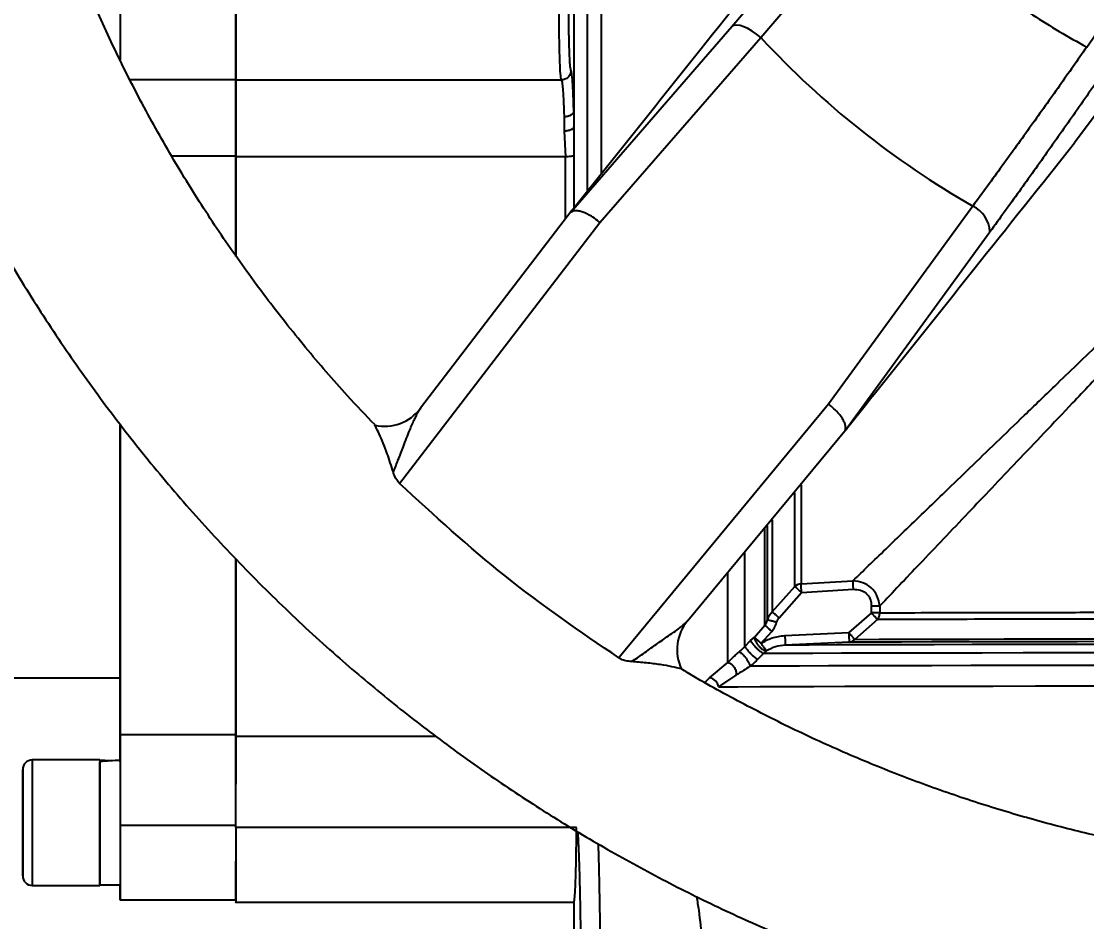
# Model space of a CAD drawing. Header units: millimetres. Extents: x 2003 to 4439, y 563 to 2285.
# Drawn here: x 2673.4 to 2783.8, y 751.9 to 845.2 of the extents above; entities that cross this region are included whole.
import ezdxf

# ---------------------------------------------------------------- set-up
doc = ezdxf.new("R2010")
doc.units = ezdxf.units.MM
doc.layers.add('AM_5', color=3, linetype='Continuous', lineweight=25)
doc.styles.add('SLDTEXTSTYLE1', font='txt.shx', dxfattribs={"width": 0.7, "bigfont": 'gbcbig.shx'})
doc.dimstyles.new('SLDDIMSTYLE12$0', dxfattribs={"dimtxt": 12, "dimasz": 10, "dimexe": 0, "dimexo": 0.0625, "dimgap": 0.875, "dimtad": 1, "dimdec": 1, "dimlfac": 1.8, "dimrnd": 1e-09, "dimzin": 12, "dimdsep": 46, "dimtxsty": 'SLDTEXTSTYLE1', "dimcen": 0.09, "dimdle": 8.16, "dimclrd": 3, "dimclre": 3, "dimadec": 0, "dimazin": 3, "dimtfac": 1, "dimtdec": 1, "dimtofl": 0, "dimtmove": 0, "dimatfit": 3, "dimfxl": 0, "dimfrac": 2, "dimtolj": 1, "dimlwd": 5, "dimlwe": 5, "dimarcsym": 0})

# ---------------------------------------------------------------- blocks, each defined once
blk = doc.blocks.new('*D53')
at = {"layer": 'AM_5', "color": 3, "lineweight": 5, "transparency": 16777216}
blk.add_line((2818.32, 905.53), (2630.32, 905.53), dxfattribs=at)
at = {"layer": 'AM_5', "color": 3, "linetype": 'Continuous', "lineweight": 5, "transparency": 16777216}
for p, q in [((2630.32, 895.53), (2630.32, 673.92)), ((2772.57, 663.92), (2630.32, 663.92))]:
    blk.add_line(p, q, dxfattribs=at)
at = {"layer": 'AM_5', "color": 3, "transparency": 16777216}
for points in [[(2628.66, 895.53), (2631.99, 895.53), (2630.32, 905.53)], [(2628.66, 673.92), (2631.99, 673.92), (2630.32, 663.92)]]:
    blk.add_solid(points, dxfattribs=at)
at = {"layer": 'Defpoints', "color": 0, "transparency": 16777216}
for p in [(2818.38, 905.53), (2630.32, 663.92), (2772.63, 663.92)]:
    blk.add_point(p, dxfattribs=at)
at = {"layer": 'AM_5', "color": 0, "transparency": 16777216, "insert": (2623.45, 731.2), "char_height": 12, "attachment_point": 5, "rotation": 90, "style": 'SLDTEXTSTYLE1'}
blk.add_mtext('\\A1;245', dxfattribs=at)

msp = doc.modelspace()

# ---------------------------------------------------------------- linework, layer by layer
at = {"color": 7, "linetype": 'Continuous', "lineweight": 25}
for p, q in [((2783.767, 842.484), (2789.877, 851.339)), ((2730.621, 847.063), (2730.621, 835.863)), ((2730.314, 825.385), (2746.999, 844.622)), ((2733.334, 824.318), (2749.991, 843.481)), ((2684.608, 839.136), (2695.621, 839.136)), ((2695.621, 839.086), (2729.332, 839.086)), ((2730.621, 835.863), (2730.621, 834.252)), ((2784.839, 835.698), (2782.51, 832.559)), ((2729.621, 833.783), (2729.755, 831.127)), ((2730.622, 833.877), (2730.552, 834.081)), ((2730.621, 834.252), (2730.621, 831.229)), ((2730.621, 831.229), (2730.621, 825.746)), ((2695.621, 831.198), (2688.987, 831.198)), ((2729.755, 831.127), (2695.621, 831.127)), ((2771.956, 826.012), (2757.011, 805.488)), ((2730.428, 825.552), (2714.757, 805.082)), ((2712.58, 797.271), (2733.334, 824.318)), ((2758.736, 802.781), (2773.746, 823.351)), ((2757.011, 805.488), (2735.299, 779.203)), ((2742.433, 783.072), (2758.873, 802.93)), ((2754.17, 786.874), (2759.546, 787.194)), ((2751.183, 783.985), (2753.515, 786.618)), ((2751.89, 783.356), (2754.222, 785.995)), ((2754.222, 785.995), (2759.599, 786.315)), ((2761.463, 783.881), (2759.109, 781.832)), ((2761.463, 783.881), (2761.462, 784.587)), ((2762.329, 784.588), (2762.329, 783.882)), ((2762.075, 783.175), (2759.727, 781.127)), ((2749.333, 781.355), (2750.434, 782.585)), ((2750.04, 780.721), (2751.141, 781.953)), ((2752.495, 781.526), (2759.109, 781.832)), ((2748.353, 780.403), (2748.944, 780.995)), ((2748.944, 780.995), (2749.333, 781.355)), ((2750.056, 780.697), (2750.04, 780.721)), ((2759.155, 780.836), (2752.542, 780.529)), ((2750.288, 779.654), (2749.698, 779.062)), ((2750.584, 779.925), (2750.288, 779.654)), ((2744.677, 777.145), (2746.585, 778.74)), ((2744.217, 776.669), (2744.677, 777.145)), ((2747.423, 777.429), (2745.613, 776.214)), ((2542.62, 777.131), (2683.62, 777.131)), ((2683.62, 771.286), (2695.62, 771.286)), ((2695.62, 771.09), (2716.302, 771.089)), ((2681.52, 768.631), (2674.52, 768.631)), ((2673.52, 762.131), (2673.52, 765.131)), ((2673.52, 765.131), (2673.52, 765.131)), ((2673.52, 765.131), (2673.52, 762.131)), ((2673.52, 762.131), (2673.52, 759.131)), ((2673.52, 759.131), (2673.52, 762.131)), ((2673.52, 762.131), (2673.52, 762.131)), ((2695.62, 761.85), (2683.62, 761.85)), ((2730.901, 761.635), (2695.62, 761.635)), ((2673.52, 759.131), (2673.52, 759.131)), ((2674.52, 755.631), (2681.52, 755.631)), ((2681.52, 755.691), (2683.62, 755.691)), ((2683.62, 754.131), (2695.62, 754.131)), ((2695.62, 753.898), (2730.621, 753.898)), ((2730.62, 753.899), (2730.62, 722.285))]:
    msp.add_line(p, q, dxfattribs=at)
at = {"color": 7, "linetype": 'Continuous', "lineweight": 25, "flags": 128}
for points in [[(2683.621, 855.126), (2683.621, 854.873), (2683.621, 854.249), (2683.621, 853.284), (2683.621, 852.024), (2683.621, 850.529), (2683.621, 848.872), (2683.621, 847.131), (2683.621, 845.39), (2683.621, 843.732), (2683.621, 842.237), (2683.621, 841.156)], [(2695.621, 839.136), (2695.621, 839.388), (2695.621, 840.012), (2695.621, 840.977), (2695.621, 842.237), (2695.621, 843.732), (2695.621, 845.39), (2695.621, 847.131), (2695.621, 848.872), (2695.621, 850.529), (2695.621, 852.024), (2695.621, 853.284), (2695.621, 854.249), (2695.621, 854.873), (2695.621, 855.126)], [(2733.449, 849.449), (2733.449, 844.321), (2733.449, 839.204), (2733.449, 834.123), (2733.449, 829.298)], [(2732.035, 827.552), (2732.035, 831.808), (2732.035, 836.892), (2732.035, 842.023), (2732.035, 847.177)], [(2749.991, 843.481), (2749.561, 843.837), (2749.115, 844.15), (2748.67, 844.408), (2748.242, 844.601), (2747.847, 844.722), (2747.5, 844.766), (2747.214, 844.733), (2746.999, 844.622)], [(2695.621, 838.725), (2695.621, 838.475), (2695.621, 837.753), (2695.621, 836.794), (2695.621, 835.625), (2695.621, 834.277), (2695.621, 832.787), (2695.621, 831.198)], [(2729.621, 835.255), (2729.621, 835.081), (2729.621, 834.903), (2729.621, 834.723), (2729.621, 834.54), (2729.621, 834.355), (2729.621, 834.167), (2729.621, 833.976), (2729.621, 833.783)], [(2695.621, 820.805), (2695.621, 821.056), (2695.621, 826.078), (2695.621, 831.198)], [(2729.755, 824.664), (2729.755, 826.005), (2729.755, 831.127)], [(2683.621, 803.414), (2683.621, 802.397), (2683.621, 798.198), (2683.621, 794.226), (2683.621, 790.498), (2683.62, 787.032), (2683.62, 783.844), (2683.62, 780.949), (2683.62, 778.361), (2683.62, 776.09), (2683.62, 774.149), (2683.62, 772.545), (2683.62, 771.286)], [(2683.62, 777.131), (2683.62, 777.309), (2683.62, 777.843), (2683.62, 778.73), (2683.62, 779.966), (2683.62, 781.544), (2683.62, 783.456), (2683.62, 785.693), (2683.62, 788.243), (2683.62, 791.093), (2683.62, 794.228), (2683.62, 797.633), (2683.621, 801.29), (2683.621, 803.336)], [(2754.17, 797.121), (2754.17, 795.476), (2754.17, 792.308), (2754.17, 789.436), (2754.17, 786.874)], [(2753.515, 786.618), (2753.515, 789.19), (2753.515, 792.075), (2753.515, 795.257), (2753.515, 796.35)], [(2750.434, 782.585), (2750.434, 785.06), (2750.434, 787.843), (2750.434, 790.921), (2750.434, 792.646)], [(2750.683, 783.148), (2750.683, 785.606), (2750.683, 788.363), (2750.683, 791.406), (2750.683, 792.933)], [(2751.183, 793.529), (2751.183, 792.603), (2751.183, 789.42), (2751.183, 786.542), (2751.183, 783.985)], [(2748.353, 780.403), (2748.353, 782.89), (2748.353, 785.693), (2748.353, 788.798), (2748.353, 790.117)], [(2746.585, 778.74), (2746.585, 781.045), (2746.585, 783.659), (2746.585, 786.571), (2746.585, 787.977)], [(2752.495, 781.526), (2752.504, 781.334), (2752.513, 781.149), (2752.521, 780.978), (2752.528, 780.828), (2752.534, 780.704), (2752.538, 780.611), (2752.541, 780.552), (2752.542, 780.529)], [(2784.927, 780.599), (2780.384, 780.594), (2776.031, 780.588), (2771.889, 780.581), (2767.979, 780.574), (2764.321, 780.566), (2760.932, 780.557), (2757.829, 780.548), (2755.028, 780.539), (2752.542, 780.529)], [(2787.09, 780.894), (2782.793, 780.889), (2778.684, 780.883), (2774.788, 780.877), (2771.124, 780.869), (2767.711, 780.862), (2764.567, 780.854), (2761.71, 780.845), (2759.155, 780.836)], [(2759.727, 781.127), (2762.258, 781.136), (2765.088, 781.144), (2768.201, 781.152), (2771.581, 781.16), (2775.21, 781.167), (2779.069, 781.173), (2783.138, 781.179), (2787.394, 781.184)], [(2786.17, 779.731), (2781.586, 779.725), (2777.174, 779.72), (2772.953, 779.713), (2768.944, 779.707), (2765.165, 779.699), (2761.633, 779.691), (2758.365, 779.682), (2755.376, 779.673), (2752.68, 779.664), (2750.288, 779.654)], [(2785.176, 778.426), (2780.523, 778.42), (2776.046, 778.415), (2771.767, 778.408), (2767.705, 778.401), (2763.88, 778.393), (2760.309, 778.385), (2757.008, 778.376), (2753.993, 778.367), (2751.278, 778.357), (2748.875, 778.347)], [(2683.62, 771.286), (2683.62, 772.545), (2683.62, 774.149), (2683.62, 776.09), (2683.62, 777.131)], [(2745.613, 776.214), (2747.617, 776.225), (2749.94, 776.235), (2752.571, 776.244), (2755.499, 776.254), (2758.711, 776.263), (2762.191, 776.271), (2765.926, 776.279), (2769.897, 776.286), (2774.087, 776.293), (2778.477, 776.299), (2783.048, 776.304), (2787.778, 776.309)], [(2683.62, 771.286), (2683.62, 770.812), (2683.62, 770.081), (2683.62, 769.114), (2683.62, 767.937), (2683.62, 766.584), (2683.62, 765.09), (2683.62, 763.498), (2683.62, 761.85)], [(2683.62, 768.456), (2683.62, 769.114), (2683.62, 770.081), (2683.62, 770.812), (2683.62, 771.286)], [(2674.52, 768.631), (2674.52, 768.62), (2674.52, 768.358), (2674.52, 767.76), (2674.52, 766.859), (2674.52, 765.703), (2674.52, 764.354), (2674.52, 762.885), (2674.52, 761.376), (2674.52, 759.908), (2674.52, 758.559), (2674.52, 757.403), (2674.52, 756.502), (2674.52, 755.904), (2674.52, 755.642), (2674.52, 755.631)], [(2681.52, 768.631), (2681.52, 768.62), (2681.52, 768.358), (2681.52, 767.76), (2681.52, 766.859), (2681.52, 765.703), (2681.52, 764.354), (2681.52, 762.885), (2681.52, 761.376), (2681.52, 759.908), (2681.52, 758.559), (2681.52, 757.403), (2681.52, 756.502), (2681.52, 755.904), (2681.52, 755.642), (2681.52, 755.631)], [(2681.52, 755.691), (2681.52, 755.753), (2681.52, 756.136), (2681.52, 756.846), (2681.52, 757.846), (2681.52, 759.079), (2681.52, 760.48), (2681.52, 761.971), (2681.52, 763.47), (2681.52, 764.896), (2681.52, 766.171), (2681.52, 767.226), (2681.52, 768.001), (2681.52, 768.456)], [(2683.62, 761.85), (2683.62, 760.117), (2683.62, 758.48), (2683.62, 757.019), (2683.62, 755.802), (2683.62, 754.889), (2683.62, 754.323), (2683.62, 754.131), (2683.62, 754.323), (2683.62, 754.889), (2683.62, 755.691)]]:
    msp.add_lwpolyline(points, dxfattribs=at)
at = {"color": 7, "linetype": 'Continuous', "lineweight": 25}
for centre, radius, start, end in [((2818.621, 907.233), 93.672, 222.88982, 240.12065), ((2770.69, 823.228), 3.059, 2.31011, 65.56225), ((2711.016, 807.874), 4.669, 257.62568, 323.26961), ((2754.209, 785.808), 1.067, 92.13356, 130.59749), ((2761.194, 783.881), 1.135, 340.37219, 0.07572), ((2745.995, 780.055), 4.668, 139.73951, 205.37948), ((2761.301, 783.84), 1.021, 319.34999, 340.50208), ((2759.095, 781.662), 0.828, 274.11758, 319.73569), ((2744.523, 776.054), 1.102, 8.36733, 81.9514), ((2674.52, 767.631), 1, 90, 180), ((2674.52, 756.631), 1, 180, 270)]:
    msp.add_arc(centre, radius, start, end, dxfattribs=at)
for centre, start_param, end_param in [((2681.52, 762.131), 1.4765232, 1.5707963), ((2683.62, 762.131), 1.5707963, 1.760193)]:
    msp.add_ellipse(centre, major_axis=(11.154, 0), ratio=0.5773521, start_param=start_param, end_param=end_param, dxfattribs=at)
for points, knots in [([(2818.188, 736.933), (2820.748, 736.958), (2824.328, 736.993), (2829.598, 737.272), (2834.062, 737.607), (2839.378, 738.173), (2844.947, 738.946), (2850.76, 739.956), (2856.732, 741.212), (2862.808, 742.723), (2868.946, 744.493), (2875.111, 746.527), (2881.274, 748.827), (2887.411, 751.392), (2893.499, 754.223), (2899.519, 757.316), (2905.452, 760.671), (2911.281, 764.283), (2916.991, 768.149), (2922.566, 772.263), (2927.993, 776.62), (2933.259, 781.214), (2938.35, 786.039), (2943.255, 791.086), (2947.962, 796.349), (2952.46, 801.819), (2956.738, 807.488), (2960.787, 813.345), (2964.597, 819.381), (2968.158, 825.587), (2971.463, 831.952), (2974.504, 838.464), (2977.273, 845.114), (2979.764, 851.888), (2981.969, 858.776), (2983.884, 865.765), (2985.502, 872.842), (2986.82, 879.996), (2987.833, 887.213), (2988.538, 894.48), (2988.93, 901.784), (2989.009, 909.112), (2988.772, 916.45), (2988.218, 923.785), (2987.346, 931.102), (2986.156, 938.39), (2984.648, 945.632), (2982.823, 952.817), (2980.682, 959.93), (2978.228, 966.957), (2975.463, 973.886), (2972.391, 980.702), (2969.014, 987.393), (2965.336, 993.945), (2961.362, 1000.345), (2957.097, 1006.58), (2952.546, 1012.638), (2947.714, 1018.506), (2942.607, 1024.173), (2937.23, 1029.625), (2931.784, 1034.673), (2926.31, 1039.325), (2920.852, 1043.595), (2915.227, 1047.637), (2909.446, 1051.445), (2903.518, 1055.013), (2897.456, 1058.335), (2891.27, 1061.406), (2884.973, 1064.219), (2878.58, 1066.771), (2872.105, 1069.057), (2865.567, 1071.073), (2858.992, 1072.816), (2852.419, 1074.281), (2845.925, 1075.462), (2839.636, 1076.359), (2834.112, 1076.943), (2829.229, 1077.31), (2824.405, 1077.55), (2818.431, 1077.667), (2812.914, 1077.557), (2807.645, 1077.285), (2803.18, 1076.948), (2797.864, 1076.383), (2792.295, 1075.609), (2786.482, 1074.599), (2780.511, 1073.343), (2774.435, 1071.833), (2768.297, 1070.062), (2762.131, 1068.028), (2755.968, 1065.728), (2749.831, 1063.163), (2743.743, 1060.333), (2737.723, 1057.239), (2731.791, 1053.884), (2725.962, 1050.272), (2720.252, 1046.407), (2714.676, 1042.292), (2709.249, 1037.935), (2703.983, 1033.341), (2698.892, 1028.516), (2693.987, 1023.469), (2689.28, 1018.206), (2684.782, 1012.736), (2680.504, 1007.068), (2676.455, 1001.21), (2672.646, 995.174), (2669.084, 988.968), (2665.779, 982.603), (2662.737, 976.091), (2659.975, 969.44), (2657.638, 963.158), (2656.359, 959.053), (2655.796, 957.244)], [0, 0, 0, 0, 0.01020738, 0.01427401, 0.02103699, 0.02805607, 0.03558666, 0.0434511, 0.05157826, 0.05991132, 0.06840986, 0.07704394, 0.08579098, 0.09463359, 0.10355821, 0.11255405, 0.12161242, 0.13072624, 0.1398897, 0.14909794, 0.15834689, 0.16763314, 0.17695375, 0.18630622, 0.19568842, 0.20509849, 0.21453484, 0.22399606, 0.23348097, 0.24298851, 0.25251779, 0.26206801, 0.27163852, 0.28122873, 0.29083816, 0.30046642, 0.31011319, 0.31977821, 0.32946132, 0.33916239, 0.34888138, 0.35861831, 0.36837328, 0.37814642, 0.38793798, 0.39774825, 0.40757761, 0.41742653, 0.42729557, 0.4371854, 0.4470968, 0.45703069, 0.46698816, 0.47697044, 0.48697902, 0.49701559, 0.50708218, 0.51718117, 0.52731537, 0.53748817, 0.54770366, 0.5569145, 0.56612256, 0.57532659, 0.5845258, 0.59371913, 0.60290519, 0.61208206, 0.62124705, 0.63039624, 0.63952364, 0.64861966, 0.65766788, 0.66663751, 0.67546331, 0.68397889, 0.69196332, 0.69760555, 0.70350123, 0.71121989, 0.72142727, 0.72549391, 0.73225688, 0.73927596, 0.74680655, 0.754671, 0.76279816, 0.77113122, 0.77962976, 0.78826384, 0.79701087, 0.80585349, 0.81477811, 0.82377394, 0.83283231, 0.84194614, 0.85110959, 0.86031783, 0.86956679, 0.87885303, 0.88817364, 0.89752611, 0.90690831, 0.91631839, 0.92575473, 0.93521596, 0.94470086, 0.95420841, 0.96373768, 0.97328791, 0.98285841, 0.99244862, 1, 1, 1, 1]), ([(2710.037, 803.341), (2709.076, 804.341), (2706.586, 806.934), (2702.805, 811.347), (2698.673, 816.549), (2694.773, 821.954), (2691.103, 827.541), (2687.677, 833.302), (2684.503, 839.226), (2681.589, 845.301), (2678.944, 851.516), (2676.576, 857.858), (2674.491, 864.316), (2672.696, 870.875), (2671.197, 877.523), (2669.998, 884.247), (2669.104, 891.033), (2668.518, 897.867), (2668.245, 904.734), (2668.286, 911.622), (2668.643, 918.515), (2669.318, 925.398), (2670.312, 932.259), (2671.623, 939.081), (2673.252, 945.85), (2675.198, 952.551), (2677.458, 959.171), (2680.03, 965.695), (2682.911, 972.107), (2686.097, 978.395), (2689.585, 984.544), (2693.37, 990.54), (2697.446, 996.369), (2701.809, 1002.018), (2706.453, 1007.473), (2711.372, 1012.723), (2716.381, 1017.579), (2721.436, 1022.051), (2726.495, 1026.148), (2731.721, 1030.025), (2737.115, 1033.656), (2741.591, 1036.453), (2744.316, 1037.95), (2745.142, 1038.404)], [0, 0, 0, 0, 0.0151775, 0.0393292, 0.0635604, 0.0878663, 0.1122429, 0.1366868, 0.161195, 0.1857649, 0.2103945, 0.2350819, 0.2598255, 0.2846241, 0.3094766, 0.3343824, 0.3593409, 0.3843518, 0.409415, 0.4345306, 0.4596989, 0.4849206, 0.5101965, 0.5355275, 0.5609152, 0.5863611, 0.6118672, 0.6374358, 0.6630699, 0.6887726, 0.714548, 0.7404006, 0.7663359, 0.7923603, 0.8184816, 0.8447092, 0.8710544, 0.8948026, 0.918543, 0.942272, 0.9659875, 0.9896862, 1, 1, 1, 1]), ([(2648.318, 908.425), (2648.302, 907.433), (2648.246, 903.994), (2648.482, 898.105), (2649.021, 890.77), (2649.897, 883.453), (2651.086, 876.166), (2652.595, 868.923), (2654.42, 861.738), (2656.56, 854.626), (2659.014, 847.598), (2661.779, 840.669), (2664.852, 833.853), (2668.229, 827.163), (2671.906, 820.611), (2675.88, 814.211), (2680.145, 807.975), (2684.696, 801.917), (2689.528, 796.049), (2694.635, 790.383), (2700.012, 784.93), (2705.459, 779.882), (2710.932, 775.23), (2716.39, 770.961), (2722.015, 766.918), (2727.797, 763.11), (2733.724, 759.542), (2739.786, 756.22), (2745.972, 753.15), (2752.269, 750.336), (2758.663, 747.784), (2765.138, 745.498), (2771.675, 743.482), (2778.25, 741.739), (2784.823, 740.274), (2791.317, 739.093), (2797.607, 738.196), (2803.13, 737.612), (2808.013, 737.246), (2812.837, 736.998), (2816.252, 736.957), (2818.188, 736.933)], [0, 0, 0, 0, 0.01109766, 0.03845632, 0.06586598, 0.09332727, 0.12084104, 0.14840835, 0.17603052, 0.20370911, 0.23144601, 0.25924341, 0.28710389, 0.31503048, 0.34302669, 0.37109662, 0.39924508, 0.42747773, 0.45580122, 0.48422349, 0.51275401, 0.54140426, 0.56723687, 0.59306169, 0.61887522, 0.6446752, 0.67045871, 0.69622182, 0.72195917, 0.74766321, 0.77332291, 0.7989215, 0.8244321, 0.84980864, 0.87496476, 0.89971751, 0.9236002, 0.94599323, 0.96181736, 0.97835234, 1, 1, 1, 1]), ([(2746.999, 844.622), (2748.115, 845.903), (2750.346, 848.467), (2753.888, 852.464), (2757.53, 856.532), (2760.013, 859.261), (2761.258, 860.63)], [0, 0, 0, 0, 0.2492462, 0.4987214, 0.7485201, 1, 1, 1, 1]), ([(2749.991, 843.481), (2751.105, 844.773), (2753.292, 847.31), (2756.701, 851.196), (2760.059, 854.985), (2762.294, 857.472), (2763.389, 858.69)], [0, 0, 0, 0, 0.2645644, 0.5194287, 0.7645782, 1, 1, 1, 1]), ([(2730.428, 825.552), (2734.845, 831.088), (2742.731, 840.973), (2750.665, 850.919), (2754.156, 855.296)], [0, 0, 0, 0, 0.56000043, 1, 1, 1, 1]), ([(2729.332, 839.086), (2729.302, 839.232), (2729.249, 839.488), (2729.186, 840.798), (2729.144, 842.22), (2729.117, 843.768), (2729.1, 845.415), (2729.097, 846.543), (2729.096, 847.097)], [0, 0, 0, 0, 0.2452809, 0.4288993, 0.5790518, 0.7242842, 0.8645993, 1, 1, 1, 1]), ([(2730.332, 840.085), (2730.3, 840.218), (2730.238, 840.486), (2730.16, 842.118), (2730.106, 844.401), (2730.099, 846.197), (2730.096, 847.095)], [0, 0, 0, 0, 0.249886, 0.4997488, 0.7497519, 1, 1, 1, 1]), ([(2695.621, 820.864), (2695.621, 823.342), (2695.621, 828.782), (2695.621, 836.306), (2695.621, 841.292), (2695.621, 843.131)], [0, 0, 0, 0, 0.345584, 0.7587115, 1, 1, 1, 1]), ([(2783.767, 842.484), (2782.826, 841.143), (2780.906, 838.405), (2777.969, 834.282), (2774.948, 830.088), (2772.965, 827.388), (2771.956, 826.012)], [0, 0, 0, 0, 0.2354209, 0.48057, 0.7354347, 1, 1, 1, 1]), ([(2730.331, 840.085), (2730.318, 839.959), (2730.297, 839.766), (2730.173, 839.533), (2730.044, 839.373), (2729.884, 839.244), (2729.651, 839.12), (2729.458, 839.099), (2729.332, 839.085)], [0, 0, 0, 0, 0.239471, 0.3683705, 0.5000015, 0.6316323, 0.7605311, 1, 1, 1, 1]), ([(2730.621, 835.863), (2730.602, 836.455), (2730.565, 837.647), (2730.494, 838.953), (2730.415, 839.846), (2730.359, 840.006), (2730.332, 840.085)], [0, 0, 0, 0, 0.2485215, 0.4999911, 0.7509557, 1, 1, 1, 1]), ([(2786.142, 840.839), (2785.089, 839.318), (2782.988, 836.285), (2779.844, 831.822), (2776.743, 827.474), (2774.745, 824.725), (2773.746, 823.351)], [0, 0, 0, 0, 0.2514799, 0.5012785, 0.7507527, 1, 1, 1, 1]), ([(2729.332, 839.086), (2729.364, 838.997), (2729.419, 838.841), (2729.498, 837.993), (2729.566, 836.863), (2729.603, 835.775), (2729.621, 835.255)], [0, 0, 0, 0, 0.2851739, 0.500074, 0.7610217, 1, 1, 1, 1]), ([(2730.621, 835.863), (2730.615, 835.821), (2730.606, 835.741), (2730.541, 835.631), (2730.457, 835.539), (2730.377, 835.476), (2730.331, 835.446), (2730.301, 835.429), (2730.206, 835.378), (2729.986, 835.295), (2729.748, 835.269), (2729.621, 835.255)], [0, 0, 0, 0, 0.13274928, 0.2587097, 0.38346285, 0.46187539, 0.50802694, 0.51153962, 0.54269826, 0.7552829, 1, 1, 1, 1]), ([(2758.873, 802.93), (2763.273, 808.444), (2771.129, 818.292), (2779.033, 828.2), (2782.51, 832.559)], [0, 0, 0, 0, 0.5600002, 1, 1, 1, 1]), ([(2759.546, 787.194), (2760.082, 787.711), (2761.17, 788.761), (2762.95, 790.479), (2764.869, 792.332), (2766.937, 794.328), (2769.204, 796.516), (2771.693, 798.917), (2774.424, 801.551), (2777.355, 804.38), (2780.163, 807.091), (2782.812, 809.648), (2785.225, 811.979), (2787.681, 814.352), (2790.184, 816.772), (2792.26, 818.782), (2793.922, 820.392), (2795.137, 821.57), (2796.411, 822.807), (2797.746, 824.103), (2798.835, 825.163), (2799.677, 825.982), (2800.268, 826.559), (2800.914, 827.189), (2801.615, 827.874), (2802.54, 828.779), (2803.558, 829.777), (2804.538, 830.741), (2805.143, 831.337), (2805.457, 831.647), (2805.558, 831.747), (2805.594, 831.782)], [0, 0, 0, 0, 0.046815, 0.0951103, 0.144924, 0.1962908, 0.2492415, 0.3076599, 0.3687368, 0.4324948, 0.4989523, 0.5474914, 0.5980276, 0.6477144, 0.6969811, 0.7488148, 0.7716581, 0.7956054, 0.8206552, 0.8468061, 0.8740566, 0.8845335, 0.8960667, 0.9086554, 0.922299, 0.9369964, 0.9626405, 0.9816845, 0.994136, 0.9978912, 1, 1, 1, 1]), ([(2695.621, 831.127), (2695.621, 828.693), (2695.621, 825.206), (2695.621, 821.871), (2695.621, 820.864)], [0, 0, 0, 0, 0.6980153, 1, 1, 1, 1]), ([(2806.319, 831.086), (2804.947, 829.611), (2802.185, 826.64), (2798.085, 822.285), (2793.961, 817.914), (2789.916, 813.641), (2785.997, 809.507), (2782.491, 805.811), (2779.359, 802.513), (2776.564, 799.57), (2773.948, 796.817), (2770.518, 793.206), (2766.478, 788.958), (2763.677, 786.008), (2762.329, 784.588)], [0, 0, 0, 0, 0.0838137, 0.1688192, 0.2514311, 0.3390822, 0.4223802, 0.5013551, 0.5674319, 0.6310507, 0.6922419, 0.7510397, 0.8801277, 1, 1, 1, 1]), ([(2730.314, 825.385), (2730.309, 825.382), (2730.297, 825.373), (2730.304, 825.389), (2730.344, 825.445), (2730.396, 825.511), (2730.428, 825.552)], [0, 0, 0, 0, 0.1147934, 0.2642503, 0.5426543, 1, 1, 1, 1]), ([(2733.334, 824.318), (2733.305, 824.343), (2733.219, 824.415), (2732.928, 824.645), (2732.353, 825.039), (2731.677, 825.365), (2731.138, 825.512), (2730.669, 825.563), (2730.453, 825.455), (2730.314, 825.385)], [0, 0, 0, 0, 0.0260712, 0.0753359, 0.2510277, 0.500322, 0.632163, 0.7609985, 1, 1, 1, 1]), ([(2711.927, 798.439), (2712.088, 798.857), (2712.438, 799.766), (2713.014, 801.236), (2713.494, 802.474), (2713.872, 803.383), (2714.099, 803.901), (2714.327, 804.377), (2714.548, 804.796), (2714.694, 804.995), (2714.757, 805.082)], [0, 0, 0, 0, 0.1611026, 0.3502106, 0.5867982, 0.6800351, 0.7629564, 0.8357924, 0.9281737, 1, 1, 1, 1]), ([(2758.736, 802.781), (2758.772, 802.934), (2758.828, 803.169), (2758.671, 803.616), (2758.405, 804.109), (2757.935, 804.695), (2757.421, 805.167), (2757.131, 805.398), (2757.042, 805.465), (2757.011, 805.488)], [0, 0, 0, 0, 0.2389954, 0.3678324, 0.4996781, 0.7489725, 0.9246806, 0.9739408, 1, 1, 1, 1]), ([(2711.927, 798.439), (2711.718, 799.093), (2711.245, 800.578), (2710.598, 802.16), (2710.163, 803.053), (2710.025, 803.296), (2710.013, 803.317), (2710.015, 803.314), (2710.015, 803.314)], [0, 0, 0, 0, 0.2971018, 0.6738454, 0.8402733, 0.9608545, 0.994792, 1, 1, 1, 1]), ([(2758.873, 802.93), (2758.85, 802.9), (2758.801, 802.839), (2758.751, 802.781), (2758.731, 802.764), (2758.73, 802.769), (2758.735, 802.778), (2758.736, 802.781)], [0, 0, 0, 0, 0.3325712, 0.6879646, 0.8313814, 0.949784, 1, 1, 1, 1]), ([(2712.58, 797.271), (2712.471, 797.395), (2712.207, 797.696), (2712.032, 798.113), (2711.948, 798.371), (2711.927, 798.439)], [0, 0, 0, 0, 0.3408092, 0.8280986, 1, 1, 1, 1]), ([(2735.299, 779.203), (2731.298, 781.944), (2723.295, 787.426), (2716.152, 793.989), (2712.58, 797.271)], [0, 0, 0, 0, 0.50000046, 1, 1, 1, 1]), ([(2695.62, 771.021), (2695.62, 771.595), (2695.62, 772.744), (2695.62, 775.347), (2695.62, 778.556), (2695.62, 782.441), (2695.62, 786.083), (2695.62, 788.622), (2695.62, 789.466)], [0, 0, 0, 0, 0.1818994, 0.3637987, 0.5456981, 0.7275974, 0.9094968, 1, 1, 1, 1]), ([(2695.62, 774.68), (2695.62, 774.676), (2695.62, 774.471), (2695.62, 775.197), (2695.62, 776.943), (2695.62, 780.056), (2695.62, 784.136), (2695.62, 787.715), (2695.62, 789.465)], [0, 0, 0, 0, 0.0032792, 0.2043382, 0.4053973, 0.6064563, 0.8075153, 1, 1, 1, 1]), ([(2695.62, 789.465), (2695.62, 788.695), (2695.62, 786.223), (2695.62, 782.63), (2695.62, 778.716), (2695.62, 775.479), (2695.62, 772.846), (2695.62, 771.675), (2695.62, 771.09)], [0, 0, 0, 0, 0.0830225, 0.266418, 0.4498135, 0.633209, 0.8166045, 1, 1, 1, 1]), ([(2759.599, 786.315), (2759.593, 786.403), (2759.583, 786.582), (2759.568, 786.832), (2759.555, 787.048), (2759.549, 787.146), (2759.546, 787.194)], [0, 0, 0, 0, 0.2454989, 0.5000768, 0.7546143, 1, 1, 1, 1]), ([(2762.328, 784.588), (2762.262, 784.957), (2762.134, 785.663), (2761.474, 786.511), (2760.585, 787.076), (2759.902, 787.153), (2759.546, 787.193)], [0, 0, 0, 0, 0.2663901, 0.5098892, 0.7453095, 1, 1, 1, 1]), ([(2753.515, 786.618), (2753.546, 786.59), (2753.61, 786.534), (2753.779, 786.385), (2753.988, 786.2), (2754.142, 786.065), (2754.222, 785.995)], [0, 0, 0, 0, 0.2436742, 0.4995317, 0.7402218, 1, 1, 1, 1]), ([(2754.222, 785.995), (2754.217, 786.083), (2754.206, 786.262), (2754.191, 786.514), (2754.178, 786.73), (2754.172, 786.828), (2754.17, 786.874)], [0, 0, 0, 0, 0.2454242, 0.5000022, 0.7589463, 1, 1, 1, 1]), ([(2759.599, 786.315), (2759.843, 786.308), (2760.209, 786.296), (2760.653, 786.1), (2760.942, 785.89), (2761.176, 785.619), (2761.405, 785.193), (2761.439, 784.829), (2761.462, 784.587)], [0, 0, 0, 0, 0.2521275, 0.3779391, 0.5007289, 0.6233866, 0.7488517, 1, 1, 1, 1]), ([(2750.683, 783.148), (2750.746, 783.315), (2750.862, 783.624), (2751.082, 783.872), (2751.183, 783.985)], [0, 0, 0, 0, 0.5425488, 1, 1, 1, 1]), ([(2751.89, 783.356), (2751.816, 783.422), (2751.664, 783.557), (2751.454, 783.743), (2751.279, 783.899), (2751.214, 783.957), (2751.183, 783.986)], [0, 0, 0, 0, 0.238008, 0.4918756, 0.7501051, 1, 1, 1, 1]), ([(2762.075, 783.175), (2762.047, 783.207), (2761.99, 783.273), (2761.84, 783.445), (2761.659, 783.654), (2761.527, 783.806), (2761.463, 783.881)], [0, 0, 0, 0, 0.2438677, 0.49954771, 0.75547028, 1, 1, 1, 1]), ([(2736.614, 778.827), (2737.012, 779.094), (2737.882, 779.68), (2739.157, 780.607), (2740.524, 781.554), (2741.749, 782.394), (2742.233, 782.874), (2742.433, 783.072)], [0, 0, 0, 0, 0.1731069, 0.3790677, 0.5833991, 0.8278545, 1, 1, 1, 1]), ([(2750.434, 782.585), (2750.486, 782.664), (2750.6, 782.84), (2750.654, 783.039), (2750.683, 783.148)], [0, 0, 0, 0, 0.4552726, 1, 1, 1, 1]), ([(2751.64, 782.888), (2751.528, 782.918), (2751.297, 782.98), (2750.991, 783.063), (2750.764, 783.126), (2750.71, 783.141), (2750.683, 783.148)], [0, 0, 0, 0, 0.2417518, 0.499999, 0.7582468, 1, 1, 1, 1]), ([(2751.141, 781.953), (2751.246, 782.087), (2751.468, 782.369), (2751.581, 782.709), (2751.64, 782.888)], [0, 0, 0, 0, 0.4756659, 1, 1, 1, 1]), ([(2751.64, 782.888), (2751.668, 782.974), (2751.724, 783.145), (2751.835, 783.286), (2751.89, 783.356)], [0, 0, 0, 0, 0.5061903, 1, 1, 1, 1]), ([(2877.728, 783.165), (2876.363, 783.17), (2873.634, 783.182), (2868.226, 783.197), (2861.979, 783.21), (2854.907, 783.222), (2847.169, 783.231), (2838.901, 783.239), (2830.257, 783.243), (2821.398, 783.245), (2812.487, 783.245), (2803.69, 783.242), (2795.169, 783.236), (2787.084, 783.228), (2779.578, 783.218), (2772.815, 783.206), (2766.825, 783.191), (2763.658, 783.181), (2762.075, 783.175)], [0, 0, 0, 0, 0.0625, 0.125, 0.1875, 0.25, 0.3125001, 0.3750001, 0.4375001, 0.5000001, 0.5625001, 0.6250001, 0.6875001, 0.75, 0.8125, 0.875, 0.9375, 1, 1, 1, 1]), ([(2750.434, 782.585), (2750.463, 782.558), (2750.525, 782.503), (2750.694, 782.352), (2750.906, 782.162), (2751.063, 782.022), (2751.141, 781.953)], [0, 0, 0, 0, 0.2380919, 0.4920716, 0.750311, 1, 1, 1, 1]), ([(2759.109, 781.832), (2759.174, 781.758), (2759.308, 781.604), (2759.492, 781.395), (2759.643, 781.223), (2759.7, 781.158), (2759.727, 781.127)], [0, 0, 0, 0, 0.2440869, 0.5, 0.7559131, 1, 1, 1, 1]), ([(2759.109, 781.832), (2759.115, 781.709), (2759.123, 781.518), (2759.134, 781.289), (2759.141, 781.131), (2759.147, 781.002), (2759.153, 780.876), (2759.154, 780.852), (2759.155, 780.836)], [0, 0, 0, 0, 0.23988085, 0.36868246, 0.50010638, 0.63151483, 0.76027185, 1, 1, 1, 1]), ([(2748.944, 780.994), (2748.964, 780.951), (2749.005, 780.865), (2749.152, 780.666), (2749.336, 780.453), (2749.538, 780.241), (2749.75, 780.039), (2749.964, 779.857), (2750.161, 779.712), (2750.246, 779.673), (2750.288, 779.654)], [0, 0, 0, 0, 0.131037, 0.2621403, 0.3866575, 0.4997396, 0.6131643, 0.7379157, 0.8690833, 1, 1, 1, 1]), ([(2749.333, 781.355), (2749.335, 781.298), (2749.339, 781.184), (2749.432, 780.952), (2749.578, 780.7), (2749.711, 780.538), (2749.777, 780.456)], [0, 0, 0, 0, 0.25, 0.5, 0.75, 1, 1, 1, 1]), ([(2749.333, 781.355), (2749.363, 781.328), (2749.425, 781.272), (2749.597, 781.117), (2749.809, 780.927), (2749.964, 780.788), (2750.04, 780.721)], [0, 0, 0, 0, 0.24378911, 0.49999481, 0.7562033, 1, 1, 1, 1]), ([(2749.777, 780.456), (2749.849, 780.38), (2749.991, 780.227), (2750.216, 780.056), (2750.426, 779.941), (2750.531, 779.93), (2750.584, 779.925)], [0, 0, 0, 0, 0.25, 0.5, 0.75, 1, 1, 1, 1]), ([(2750.04, 780.721), (2750.407, 780.933), (2751.168, 781.374), (2752.043, 781.474), (2752.495, 781.526)], [0, 0, 0, 0, 0.4826701, 1, 1, 1, 1]), ([(2750.584, 779.925), (2750.564, 779.953), (2750.524, 780.012), (2750.4, 780.194), (2750.239, 780.429), (2750.116, 780.609), (2750.056, 780.697)], [0, 0, 0, 0, 0.2352392, 0.4885379, 0.7480169, 1, 1, 1, 1]), ([(2752.542, 780.529), (2752.194, 780.493), (2751.502, 780.42), (2750.889, 780.089), (2750.584, 779.925)], [0, 0, 0, 0, 0.5026251, 1, 1, 1, 1]), ([(2746.585, 778.74), (2746.749, 778.899), (2747.003, 779.144), (2747.404, 779.526), (2747.655, 779.749), (2747.764, 779.847)], [0, 0, 0, 0, 0.50740932, 0.78580851, 1, 1, 1, 1]), ([(2747.764, 779.847), (2747.868, 779.938), (2748.064, 780.112), (2748.26, 780.31), (2748.353, 780.403)], [0, 0, 0, 0, 0.5295864, 1, 1, 1, 1]), ([(2747.764, 779.847), (2747.814, 779.82), (2747.915, 779.768), (2748.107, 779.599), (2748.299, 779.393), (2748.477, 779.17), (2748.634, 778.94), (2748.765, 778.71), (2748.859, 778.494), (2748.87, 778.396), (2748.875, 778.347)], [0, 0, 0, 0, 0.1310483, 0.2625369, 0.3881864, 0.5032326, 0.6148558, 0.7377661, 0.8681392, 1, 1, 1, 1]), ([(2748.353, 780.403), (2748.373, 780.36), (2748.413, 780.274), (2748.561, 780.075), (2748.745, 779.861), (2748.948, 779.649), (2749.16, 779.447), (2749.374, 779.265), (2749.57, 779.12), (2749.655, 779.082), (2749.698, 779.062)], [0, 0, 0, 0, 0.13092068, 0.26204689, 0.38670586, 0.50000002, 0.61329416, 0.73795311, 0.86907932, 1, 1, 1, 1]), ([(2736.614, 778.826), (2736.418, 778.846), (2736.065, 778.88), (2735.602, 779.024), (2735.373, 779.159), (2735.299, 779.203)], [0, 0, 0, 0, 0.4614557, 0.826888, 1, 1, 1, 1]), ([(2741.778, 778.054), (2741.778, 778.054), (2741.787, 778.05), (2741.586, 778.116), (2740.807, 778.304), (2739.594, 778.518), (2738.174, 778.702), (2737.133, 778.785), (2736.614, 778.826)], [0, 0, 0, 0, 0.0052274, 0.1258242, 0.3272801, 0.5489619, 0.7757262, 1, 1, 1, 1]), ([(2746.585, 778.74), (2746.653, 778.718), (2746.789, 778.675), (2746.98, 778.548), (2747.147, 778.389), (2747.277, 778.207), (2747.37, 778.018), (2747.427, 777.824), (2747.452, 777.623), (2747.433, 777.495), (2747.423, 777.429)], [0, 0, 0, 0, 0.1325008, 0.2662233, 0.397443, 0.5228319, 0.639905, 0.7518665, 0.872167, 1, 1, 1, 1]), ([(2748.875, 778.347), (2748.643, 778.19), (2748.072, 777.805), (2747.664, 777.569), (2747.423, 777.429)], [0, 0, 0, 0, 0.4080088, 1, 1, 1, 1]), ([(2749.698, 779.062), (2749.569, 778.939), (2749.305, 778.685), (2749.022, 778.462), (2748.875, 778.347)], [0, 0, 0, 0, 0.4845227, 1, 1, 1, 1]), ([(2818.238, 756.933), (2815.838, 756.97), (2812.479, 757.023), (2807.537, 757.327), (2803.347, 757.683), (2798.36, 758.275), (2793.139, 759.074), (2787.693, 760.112), (2782.105, 761.396), (2776.426, 762.934), (2770.698, 764.732), (2764.954, 766.792), (2759.224, 769.118), (2753.529, 771.7), (2747.909, 774.569), (2743.986, 776.701), (2741.983, 777.942), (2741.783, 778.067)], [0, 0, 0, 0, 0.089708, 0.1255093, 0.1850415, 0.2468399, 0.3131505, 0.3824082, 0.4539863, 0.5273844, 0.6022463, 0.6783085, 0.7553722, 0.8332846, 0.9119262, 0.9912022, 1, 1, 1, 1]), ([(2695.62, 771.021), (2695.62, 770.686), (2695.62, 770.016), (2695.62, 768.178), (2695.62, 766.665), (2695.62, 766.131)], [0, 0, 0, 0, 0.3927328, 0.7854656, 1, 1, 1, 1]), ([(2673.52, 762.131), (2673.52, 762.823), (2673.52, 763.887), (2673.52, 765.168), (2673.52, 766.048), (2673.52, 766.762), (2673.52, 767.426), (2673.52, 767.764), (2673.52, 767.426), (2673.52, 766.762), (2673.52, 766.048), (2673.52, 765.168), (2673.52, 763.887), (2673.52, 762.823), (2673.52, 762.131)], [0, 0, 0, 0, 0.1197284, 0.1841803, 0.25, 0.3158197, 0.3802716, 0.5, 0.6197284, 0.6841803, 0.75, 0.8158197, 0.8802716, 1, 1, 1, 1]), ([(2673.52, 762.131), (2673.52, 761.439), (2673.52, 760.375), (2673.52, 759.094), (2673.52, 758.214), (2673.52, 757.499), (2673.52, 756.835), (2673.52, 756.498), (2673.52, 756.835), (2673.52, 757.499), (2673.52, 758.214), (2673.52, 759.094), (2673.52, 760.375), (2673.52, 761.439), (2673.52, 762.131)], [0, 0, 0, 0, 0.1197284, 0.1841803, 0.25, 0.3158197, 0.3802716, 0.5, 0.6197284, 0.6841803, 0.75, 0.8158197, 0.8802716, 1, 1, 1, 1]), ([(2695.62, 761.635), (2695.62, 760.618), (2695.62, 758.583), (2695.62, 755.989), (2695.62, 754.392), (2695.62, 753.707), (2695.62, 753.901), (2695.62, 753.902)], [0, 0, 0, 0, 0.2496567, 0.4993133, 0.74897, 0.9986267, 1, 1, 1, 1]), ([(2730.62, 753.899), (2730.643, 753.942), (2730.681, 754.017), (2730.75, 754.696), (2730.822, 756.077), (2730.885, 758.599), (2730.896, 760.643), (2730.901, 761.635)], [0, 0, 0, 0, 0.1587187, 0.2699568, 0.5007191, 0.7575201, 1, 1, 1, 1]), ([(2731.027, 761.22), (2731.059, 760.575), (2731.127, 759.233), (2731.211, 756.59), (2731.282, 753.535), (2731.332, 750.165), (2731.362, 746.598), (2731.37, 742.936), (2731.355, 739.288), (2731.319, 735.764), (2731.263, 732.468), (2731.187, 729.501), (2731.095, 726.948), (2730.989, 724.886), (2730.872, 723.385), (2730.748, 722.44), (2730.663, 722.336), (2730.62, 722.285)], [0, 0, 0, 0, 0.0620488, 0.1290419, 0.1960393, 0.2630353, 0.3300303, 0.3970253, 0.4640214, 0.5310177, 0.5980134, 0.6650096, 0.732007, 0.7990047, 0.8660027, 0.9330014, 1, 1, 1, 1]), ([(2733.144, 759.946), (2733.147, 759.868), (2733.166, 759.309), (2733.198, 758.15), (2733.248, 756.096), (2733.296, 753.465), (2733.335, 750.219), (2733.36, 746.87), (2733.364, 744.604), (2733.365, 743.48)], [0, 0, 0, 0, 0.0188145, 0.1362189, 0.2484372, 0.4404844, 0.6297583, 0.8162623, 1, 1, 1, 1]), ([(2695.62, 754.252), (2695.62, 754.309), (2695.62, 754.515), (2695.62, 755.869), (2695.62, 757.435), (2695.62, 758.131)], [0, 0, 0, 0, 0.1768439, 0.6339579, 1, 1, 1, 1]), ([(2743.347, 754.505), (2743.421, 754.022), (2743.642, 752.585), (2743.913, 749.967), (2744.138, 746.755), (2744.166, 744.569), (2744.179, 743.48)], [0, 0, 0, 0, 0.1455268, 0.4334455, 0.7177855, 1, 1, 1, 1])]:
    msp.add_open_spline(points, degree=3, knots=knots, dxfattribs=at)
for points in [[(2772.855, 849.678), (2774.593, 848.357), (2778.07, 845.716), (2781.868, 843.561), (2783.767, 842.484)], [(2695.621, 847.097), (2695.621, 846.072), (2695.621, 844.022), (2695.621, 841.412), (2695.621, 839.544), (2695.621, 839.238), (2695.621, 839.086)], [(2695.621, 839.086), (2695.621, 838.938), (2695.621, 838.641), (2695.621, 836.857), (2695.621, 834.317), (2695.621, 832.191), (2695.621, 831.127)], [(2730.621, 834.252), (2730.606, 834.191), (2730.576, 834.068), (2730.344, 833.913), (2730.014, 833.804), (2729.752, 833.79), (2729.621, 833.783)], [(2730.621, 831.229), (2730.571, 831.214), (2730.472, 831.185), (2730.26, 831.153), (2730.017, 831.131), (2729.842, 831.129), (2729.755, 831.127)], [(2761.462, 784.587), (2761.55, 784.587), (2761.724, 784.587), (2761.967, 784.587), (2762.18, 784.587), (2762.279, 784.588), (2762.329, 784.588)], [(2762.329, 783.882), (2762.279, 783.882), (2762.181, 783.882), (2761.968, 783.881), (2761.725, 783.881), (2761.55, 783.881), (2761.463, 783.881)], [(2762.329, 783.882), (2763.905, 783.887), (2767.057, 783.898), (2773.02, 783.912), (2779.753, 783.924), (2787.226, 783.935), (2795.274, 783.943), (2803.757, 783.948), (2812.515, 783.951), (2821.385, 783.952), (2830.205, 783.95), (2838.81, 783.945), (2847.041, 783.938), (2854.744, 783.929), (2861.784, 783.917), (2868.004, 783.904), (2873.387, 783.888), (2876.104, 783.877), (2877.463, 783.872)], [(2695.62, 761.635), (2695.62, 762.74), (2695.62, 764.95), (2695.62, 767.837), (2695.62, 770.089), (2695.62, 770.756), (2695.62, 771.09)]]:
    msp.add_open_spline(points, degree=3, dxfattribs=at)

# ---------------------------------------------------------------- dimensions: what is measured, and where the dimension line sits
at = {"layer": 'AM_5'}
dim = msp.add_linear_dim(base=(2630.323, 663.917), p1=(2818.379, 905.529), p2=(2772.633, 663.917), angle=90, text='245', dimstyle='SLDDIMSTYLE12$0', override={"dimlfac": 1}, dxfattribs=at)
dim.commit()
dim.dimension.update_dxf_attribs({"geometry": '*D53', "text_midpoint": (2630.323, 731.198), "dimtype": 160})

doc.saveas('drawing.dxf')
